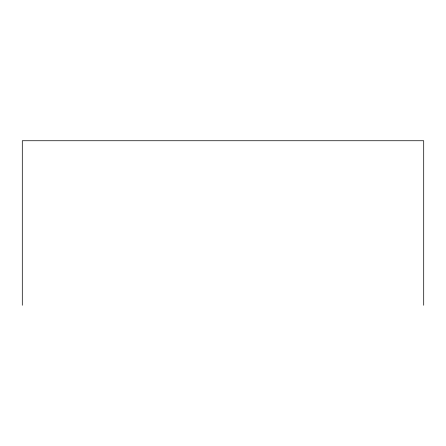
<?xml version="1.0" encoding="UTF-8"?>
<svg xmlns="http://www.w3.org/2000/svg" width="446" height="446" viewBox="0 0 446 446"><rect width="100%" height="100%" fill="white"/><g stroke="black" fill="none" stroke-linecap="round" stroke-linejoin="round"><path stroke-width="0.67" d="M423.7 305.265L423.7 140.735L22.3 140.735L22.3 305.265"/></g></svg>
